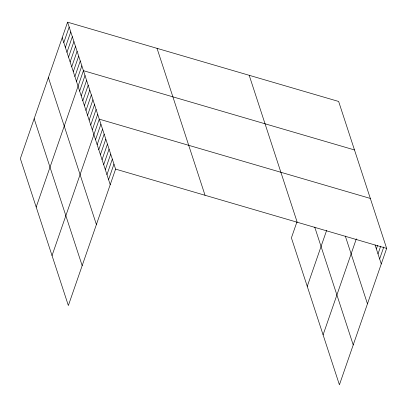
<?xml version="1.0" encoding="UTF-8"?>
<svg xmlns="http://www.w3.org/2000/svg" width="407" height="407" viewBox="0 0 407 407"><rect width="100%" height="100%" fill="white"/><g stroke="black" fill="none" stroke-linecap="round" stroke-linejoin="round"><path stroke-width="0.61" d="M67.587 22.187L20.35 158.608L68.356 305.54L115.598 169.119L67.587 22.187L338.644 101.46L386.65 248.392L339.413 384.813L291.402 237.881L296.81 222.273M63.792 42.572L69.175 27.035M65.379 47.421L70.757 31.883M66.962 52.269L72.344 36.732M68.549 57.117L73.926 41.585M70.131 61.966L75.509 46.434M71.713 66.814L77.096 51.282M73.301 71.663L78.678 56.13M74.883 76.511L80.265 60.979M76.47 81.359L81.848 65.827M36.192 207.097L83.43 70.676L354.487 149.949M79.635 91.061L85.017 75.524M81.222 95.91L86.599 80.372M82.804 100.758L88.187 85.221M84.391 105.606L89.769 90.069M85.974 110.455L91.351 94.917M87.556 115.303L92.938 99.766M89.143 120.151L94.521 104.614M90.725 125L96.108 109.463M92.313 129.848L97.69 114.311M52.035 255.581L99.272 119.159L370.329 198.438M95.528 139.693L100.905 124.155M97.161 144.689L102.539 129.151M98.789 149.684L104.172 134.147M100.422 154.68L105.805 139.143M102.055 159.676L107.433 144.139M103.688 164.672L109.066 149.135M105.321 169.668L110.699 154.131M106.955 174.664L112.332 159.127M108.583 179.66L113.965 164.123M307.244 286.37L326.628 230.393M323.087 334.854L356.339 238.833M376.373 248.942L377.615 245.355M378.006 253.937L380.698 246.169M379.639 258.933L383.776 246.983M115.598 169.119L386.65 248.392M375.106 245.055L381.273 263.929M345.324 236.085L367.455 303.82M314.723 227.081L353.225 344.922M249.196 75.3L297.202 222.232M157.036 48.347L205.042 195.279M62.21 37.724L110.216 184.656M48.397 77.615L96.403 224.547M34.163 118.717L82.168 265.644"/></g></svg>
